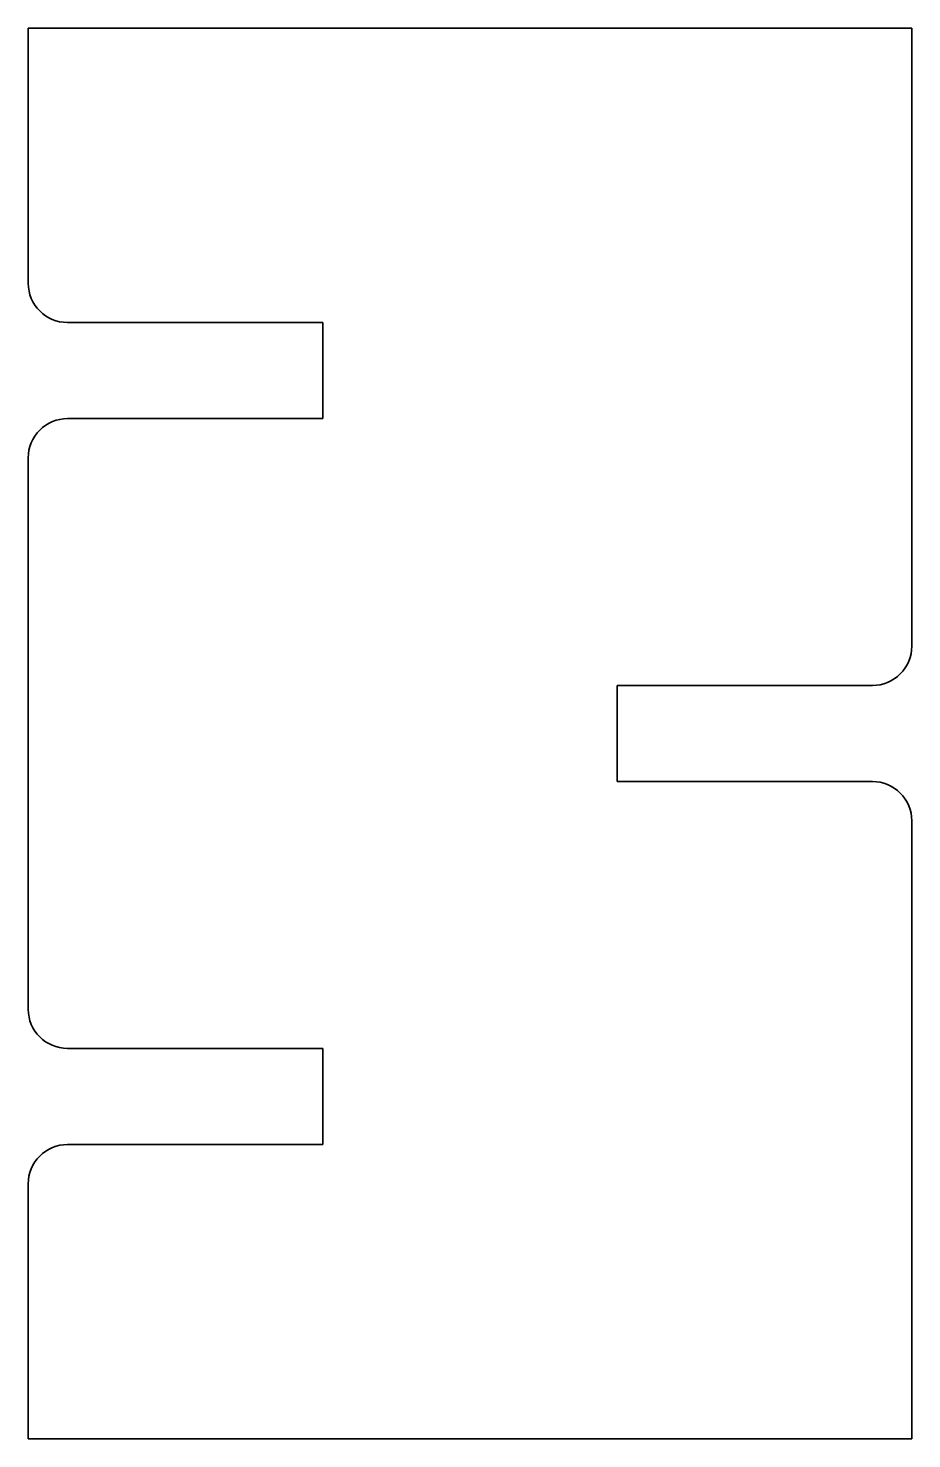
# Model space of a CAD drawing. Extents: x 126 to 171, y 69 to 140.9.
import ezdxf

# ---------------------------------------------------------------- set-up
doc = ezdxf.new("R2010")
doc.units = 0

msp = doc.modelspace()

# ---------------------------------------------------------------- linework, layer by layer
at = {"color": 7, "lineweight": 35}
for p, q in [((171, 140.949951), (126, 140.949951)), ((126, 140.949951), (126, 127.949951)), ((171, 140.949951), (171, 109.449951)), ((128, 125.949951), (141, 125.949951)), ((141, 125.949951), (141, 121.049988)), ((141, 121.049988), (128, 121.049988)), ((126, 119.049988), (126, 90.949951)), ((156, 107.449951), (156, 102.549988)), ((169, 107.449951), (156, 107.449951)), ((156, 102.549988), (169, 102.549988)), ((171, 100.549988), (171, 69.049988)), ((128, 88.949951), (141, 88.949951)), ((141, 88.949951), (141, 84.049988)), ((141, 84.049988), (128, 84.049988)), ((126, 82.049988), (126, 69.049988)), ((126, 69.049988), (171, 69.049988))]:
    msp.add_line(p, q, dxfattribs=at)
for centre, start, end in [((128, 127.949951), 180.000005, 269.999997), ((128, 119.049988), 90.000003, 180.000005), ((169, 109.449951), 269.999997, 360), ((169, 100.549988), 0, 90.000003), ((128, 90.949951), 180.000005, 269.999997), ((128, 82.049988), 90.000003, 180.000005)]:
    msp.add_arc(centre, 2, start, end, dxfattribs=at)

doc.saveas('drawing.dxf')
